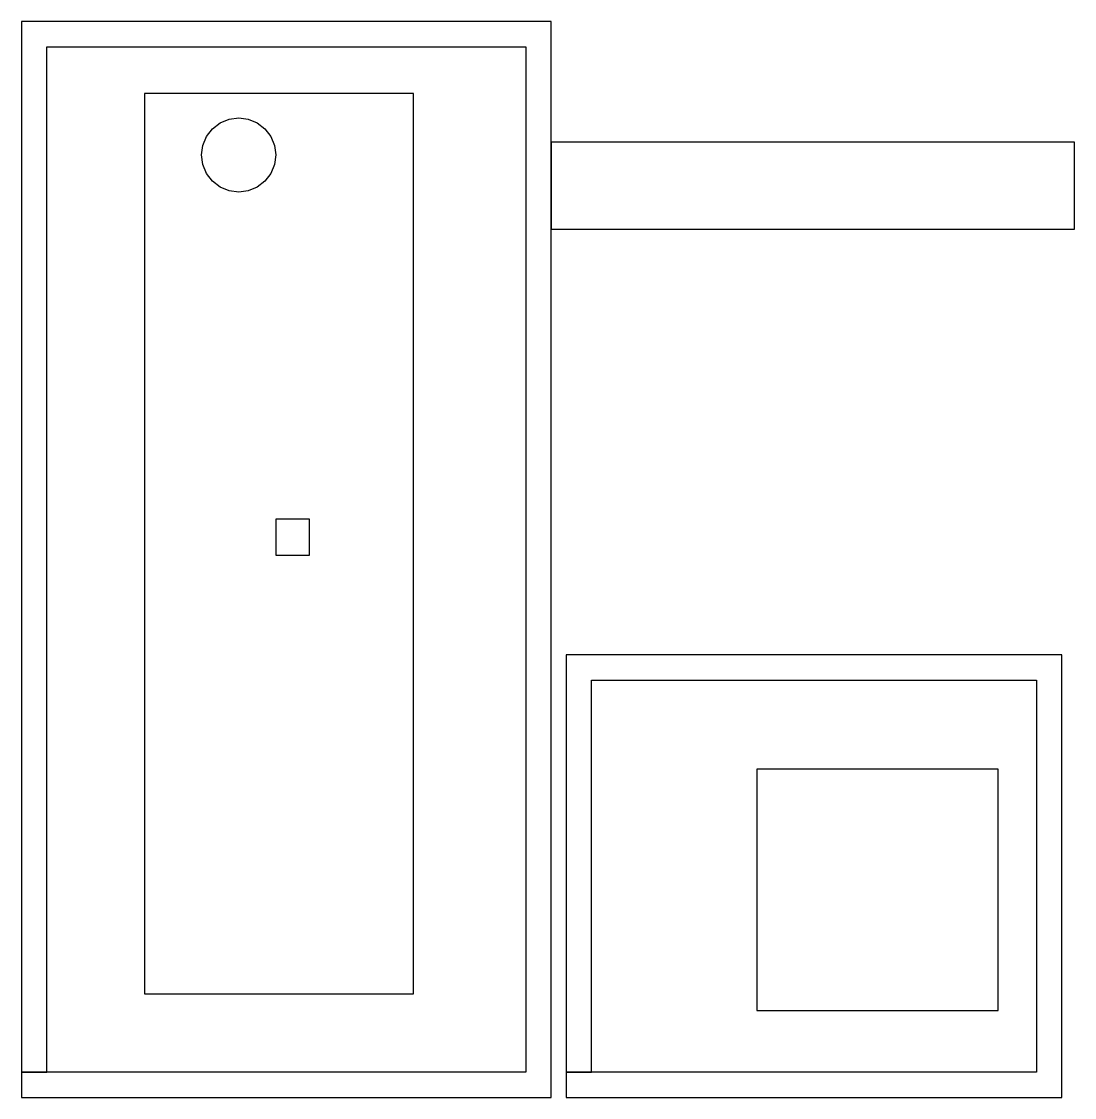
# Model space of a CAD drawing. Header units: metres. Extents: x 1 to 103, y 1 to 45.
# Drawn here: x 60.51 to 102.87, y 0.94 to 44.23 of the extents above; entities that cross this region are included whole.
import ezdxf

# ---------------------------------------------------------------- set-up
doc = ezdxf.new("R2010")
doc.units = ezdxf.units.M
for name, color, linetype in [('B_BLOCK', 221, 'Continuous'), ('B_DIODE', 200, 'Continuous'), ('B_GUARD_RING', 60, 'Continuous'), ('B_PAD', 100, 'Continuous'), ('B_TOPMETAL', 140, 'Continuous')]:
    doc.layers.add(name, color=color, linetype=linetype)

msp = doc.modelspace()

# ---------------------------------------------------------------- linework, layer by layer
at = {"layer": 'B_BLOCK'}
msp.add_lwpolyline([(90.085, 4.432), (99.801, 4.432), (99.801, 14.148), (90.085, 14.148)], close=True, dxfattribs=at)
at = {"layer": 'B_DIODE'}
msp.add_lwpolyline([(70.739, 38.864), (70.688, 38.478), (70.539, 38.118), (70.302, 37.809), (69.993, 37.572), (69.633, 37.423), (69.247, 37.372), (68.861, 37.423), (68.501, 37.572), (68.193, 37.809), (67.956, 38.118), (67.807, 38.478), (67.756, 38.864), (67.807, 39.25), (67.956, 39.609), (68.193, 39.918), (68.501, 40.155), (68.861, 40.304), (69.247, 40.355), (69.633, 40.304), (69.993, 40.155), (70.302, 39.918), (70.539, 39.609), (70.688, 39.25)], close=True, dxfattribs=at)
at = {"layer": 'B_GUARD_RING'}
for points in [[(81.818, 44.233), (60.511, 44.233), (60.511, 1.96), (61.534, 1.96), (61.534, 43.21), (80.795, 43.21), (80.795, 1.96), (61.534, 1.96), (60.511, 1.96), (60.511, 0.937), (81.818, 0.937)], [(81.818, 35.881), (102.869, 35.881), (102.869, 39.375), (81.818, 39.375)], [(102.358, 18.75), (82.415, 18.75), (82.415, 1.96), (83.438, 1.96), (83.438, 17.727), (101.335, 17.727), (101.335, 1.96), (83.438, 1.96), (82.415, 1.96), (82.415, 0.937), (102.358, 0.937)]]:
    msp.add_lwpolyline(points, close=True, dxfattribs=at)
at = {"layer": 'B_PAD'}
msp.add_lwpolyline([(70.739, 22.756), (72.102, 22.756), (72.102, 24.205), (70.739, 24.205)], close=True, dxfattribs=at)
at = {"layer": 'B_TOPMETAL'}
msp.add_lwpolyline([(65.455, 5.114), (76.278, 5.114), (76.278, 41.335), (65.455, 41.335)], close=True, dxfattribs=at)

doc.saveas('drawing.dxf')
